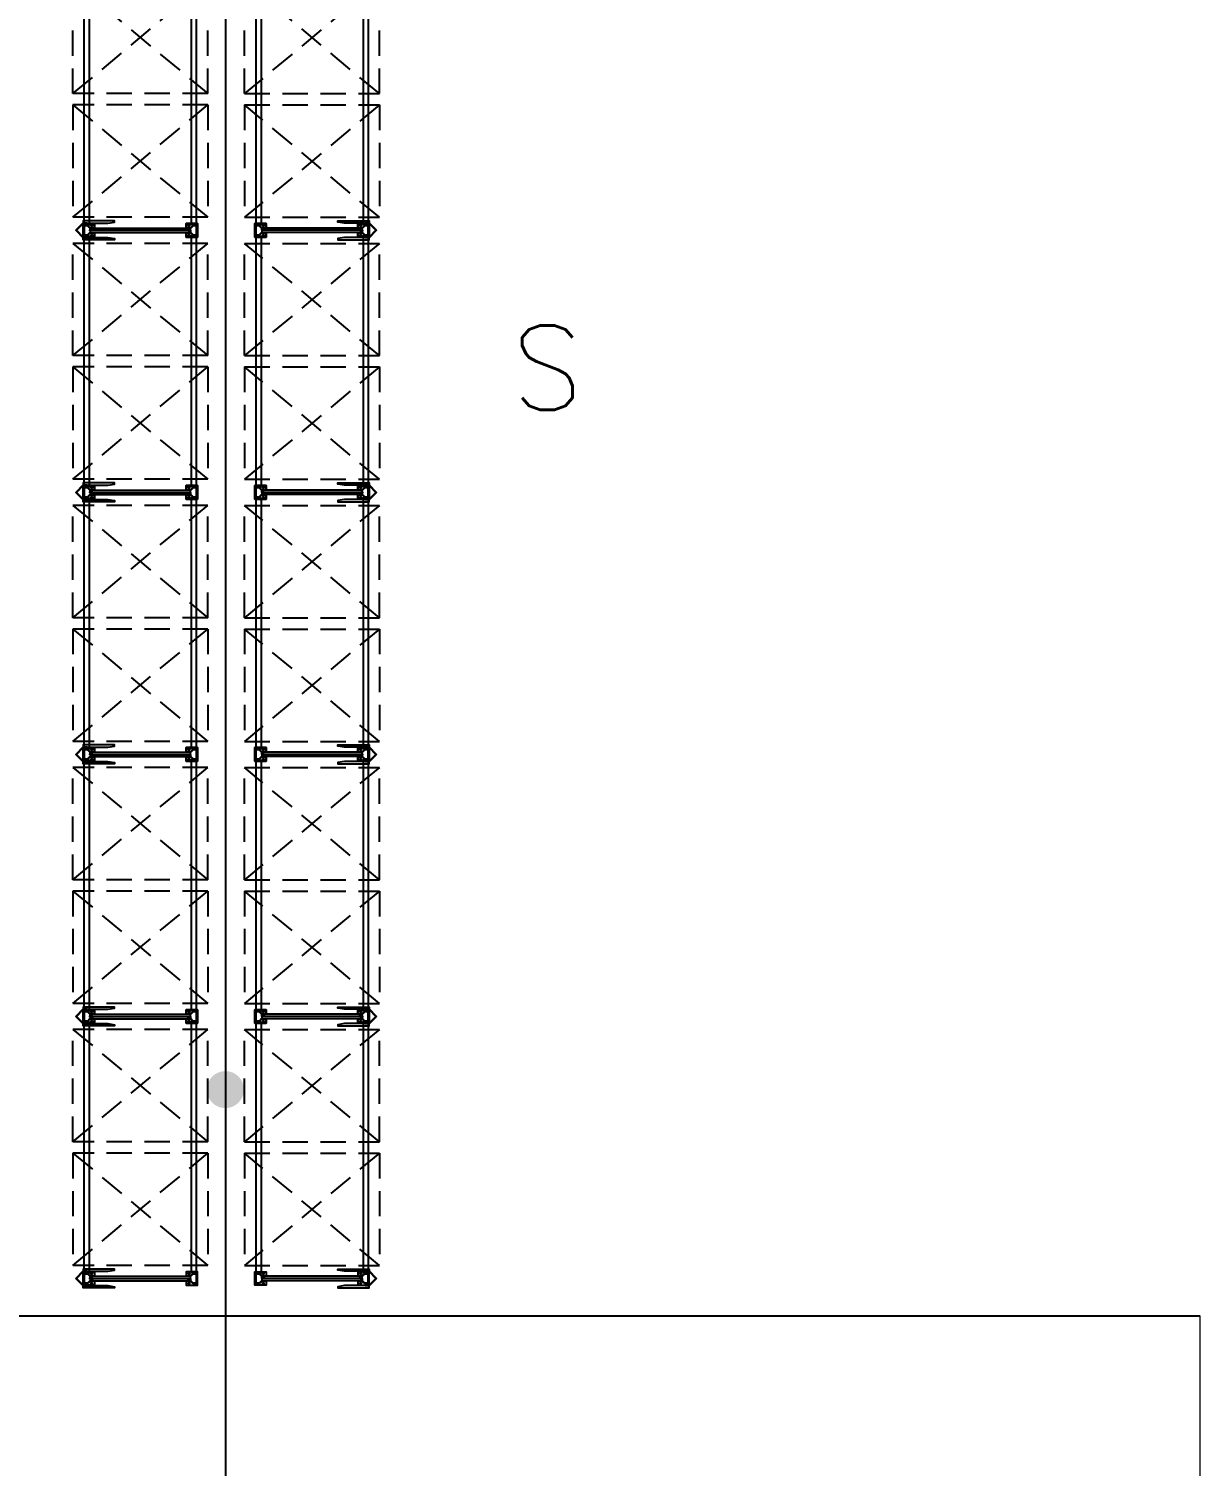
# Model space of a CAD drawing. Header units: millimetres. Extents: x 42 to 171, y 49 to 147.
# Drawn here: x 149.17 to 159.6, y 95.82 to 108.62 of the extents above; entities that cross this region are included whole.
import ezdxf

# ---------------------------------------------------------------- set-up
doc = ezdxf.new("R2010")
doc.units = ezdxf.units.MM
doc.linetypes.add('12_13_14_SB-E17-AR-A01_A02_A03-A$0$DASHED2', pattern=[0.375, 0.25, -0.125])
doc.layers.add('Pasillos', color=5, linetype='Continuous')
doc.layers.add('Rack Tecnorack 2300 mm Munster', color=1, linetype='Continuous')
doc.layers.add('WH', color=7, linetype='Continuous', lineweight=0)
doc.styles.get("Standard").update_dxf_attribs({"font": 'txt.shx'})

# ---------------------------------------------------------------- blocks, each defined once
blk = doc.blocks.new('Rack 2300mm')
at = {"color": 252}
for p, q in [((3092.199909, 1795.632714), (3089.961909, 1795.632714)), ((3089.894409, 1794.685928), (3089.894409, 1795.581501)), ((3089.914409, 1794.685928), (3089.914409, 1795.581501)), ((3089.934409, 1795.567108), (3089.914409, 1795.567108)), ((3089.934409, 1794.685928), (3089.934409, 1795.581501)), ((3092.194909, 1795.587714), (3089.966909, 1795.587714)), ((3092.227409, 1794.685928), (3092.227409, 1795.581501)), ((3092.247409, 1794.685928), (3092.247409, 1795.581501)), ((3092.247409, 1795.567108), (3092.267409, 1795.567108)), ((3092.267409, 1794.685928), (3092.267409, 1795.581501)), ((3089.914409, 1794.700321), (3089.894409, 1794.700321)), ((3092.199909, 1794.634714), (3089.961909, 1794.634714)), ((3092.194909, 1794.679714), (3089.966909, 1794.679714)), ((3092.227409, 1794.700321), (3092.247409, 1794.700321))]:
    blk.add_line(p, q, dxfattribs=at)
at = {"color": 253, "linetype": '12_13_14_SB-E17-AR-A01_A02_A03-A$0$DASHED2', "ltscale": 0.9}
for p, q in [((3091.030463, 1795.733714), (3090.030463, 1795.733714)), ((3090.030463, 1794.533714), (3091.030463, 1795.733714)), ((3091.030463, 1794.533714), (3090.030463, 1795.733714)), ((3090.030463, 1795.733714), (3090.030463, 1794.533714)), ((3091.030463, 1795.733714), (3091.030463, 1794.533714)), ((3091.131355, 1795.733714), (3091.131355, 1794.533714)), ((3091.131355, 1795.733714), (3092.131355, 1795.733714)), ((3092.131355, 1794.533714), (3091.131355, 1795.733714)), ((3091.131355, 1794.533714), (3092.131355, 1795.733714)), ((3092.131355, 1795.733714), (3092.131355, 1794.533714)), ((3091.030463, 1794.533714), (3090.030463, 1794.533714)), ((3091.131355, 1794.533714), (3092.131355, 1794.533714))]:
    blk.add_line(p, q, dxfattribs=at)
at = {"color": 252}
for points in [[(3089.894409, 1795.542714), (3089.854409, 1795.542714), (3089.854409, 1795.642714), (3089.974409, 1795.642714), (3089.974409, 1795.542714), (3089.934409, 1795.542714)], [(3092.267409, 1795.542714), (3092.307409, 1795.542714), (3092.307409, 1795.642714), (3092.187409, 1795.642714), (3092.187409, 1795.542714), (3092.227409, 1795.542714)], [(3089.914409, 1795.581501), (3089.894409, 1795.581501)], [(3089.914409, 1795.581501), (3089.934409, 1795.581501)], [(3092.247409, 1795.581501), (3092.227409, 1795.581501)], [(3092.247409, 1795.581501), (3092.267409, 1795.581501)], [(3089.894409, 1794.724714), (3089.854409, 1794.724714), (3089.854409, 1794.624714), (3089.974409, 1794.624714), (3089.974409, 1794.724714), (3089.934409, 1794.724714)], [(3092.267409, 1794.724714), (3092.307409, 1794.724714), (3092.307409, 1794.624714), (3092.187409, 1794.624714), (3092.187409, 1794.724714), (3092.227409, 1794.724714)], [(3089.914409, 1794.685928), (3089.894409, 1794.685928)], [(3089.914409, 1794.685928), (3089.934409, 1794.685928)], [(3092.247409, 1794.685928), (3092.227409, 1794.685928)], [(3092.247409, 1794.685928), (3092.267409, 1794.685928)]]:
    blk.add_lwpolyline(points, dxfattribs=at)
at = {"color": 252, "lineweight": 30}
for points in [[(3089.935696, 1795.551501), (3089.935696, 1795.57943, -0.198912), (3089.93716, 1795.582966), (3089.955445, 1795.60125, 0.198912), (3089.956909, 1795.604785), (3089.956909, 1795.627714, 0.414214), (3089.951909, 1795.632714), (3089.876909, 1795.632714, 0.414214), (3089.871909, 1795.627714), (3089.871909, 1795.604785, 0.198912), (3089.873374, 1795.60125), (3089.891658, 1795.582966, -0.198912), (3089.893122, 1795.57943), (3089.893122, 1795.551501)], [(3092.226122, 1795.551501), (3092.226122, 1795.57943, 0.198912), (3092.224658, 1795.582966), (3092.206374, 1795.60125, -0.198912), (3092.204909, 1795.604785), (3092.204909, 1795.627714, -0.414214), (3092.209909, 1795.632714), (3092.284909, 1795.632714, -0.414214), (3092.289909, 1795.627714), (3092.289909, 1795.604785, -0.198912), (3092.288445, 1795.60125), (3092.27016, 1795.582966, 0.198912), (3092.268696, 1795.57943), (3092.268696, 1795.551501)], [(3089.935696, 1794.715928), (3089.935696, 1794.687999, 0.198912), (3089.93716, 1794.684463), (3089.955445, 1794.666179, -0.198912), (3089.956909, 1794.662643), (3089.956909, 1794.639714, -0.414214), (3089.951909, 1794.634714), (3089.876909, 1794.634714, -0.414214), (3089.871909, 1794.639714), (3089.871909, 1794.662643, -0.198912), (3089.873374, 1794.666179), (3089.891658, 1794.684463, 0.198912), (3089.893122, 1794.687999), (3089.893122, 1794.715928)], [(3092.226122, 1794.715928), (3092.226122, 1794.687999, -0.198912), (3092.224658, 1794.684463), (3092.206374, 1794.666179, 0.198912), (3092.204909, 1794.662643), (3092.204909, 1794.639714, 0.414214), (3092.209909, 1794.634714), (3092.284909, 1794.634714, 0.414214), (3092.289909, 1794.639714), (3092.289909, 1794.662643, 0.198912), (3092.288445, 1794.666179), (3092.27016, 1794.684463, -0.198912), (3092.268696, 1794.687999), (3092.268696, 1794.715928)]]:
    blk.add_lwpolyline(points, format="xyb", dxfattribs=at)
at = {"color": 252}
for points in [[(3089.951909, 1795.632714), (3089.961909, 1795.632714, -0.414214), (3089.966909, 1795.627714), (3089.966909, 1795.582714)], [(3092.209909, 1795.632714), (3092.199909, 1795.632714, 0.414214), (3092.194909, 1795.627714), (3092.194909, 1795.582714)], [(3089.951909, 1794.634714), (3089.961909, 1794.634714, 0.414214), (3089.966909, 1794.639714), (3089.966909, 1794.684714)], [(3092.209909, 1794.634714), (3092.199909, 1794.634714, -0.414214), (3092.194909, 1794.639714), (3092.194909, 1794.684714)]]:
    blk.add_lwpolyline(points, format="xyb", dxfattribs=at)
for points in [[(3089.870749, 1795.572714), (3089.875079, 1795.570214), (3089.875079, 1795.565214), (3089.870749, 1795.562714), (3089.866419, 1795.565214), (3089.866419, 1795.570214)], [(3089.958069, 1795.562714), (3089.9624, 1795.565214), (3089.9624, 1795.570214), (3089.958069, 1795.572714), (3089.953739, 1795.570214), (3089.953739, 1795.565214)], [(3092.203749, 1795.562714), (3092.199419, 1795.565214), (3092.199419, 1795.570214), (3092.203749, 1795.572714), (3092.208079, 1795.570214), (3092.208079, 1795.565214)], [(3092.291069, 1795.572714), (3092.286739, 1795.570214), (3092.286739, 1795.565214), (3092.291069, 1795.562714), (3092.2954, 1795.565214), (3092.2954, 1795.570214)], [(3089.870749, 1794.694714), (3089.875079, 1794.697214), (3089.875079, 1794.702214), (3089.870749, 1794.704714), (3089.866419, 1794.702214), (3089.866419, 1794.697214)], [(3089.958069, 1794.704714), (3089.9624, 1794.702214), (3089.9624, 1794.697214), (3089.958069, 1794.694714), (3089.953739, 1794.697214), (3089.953739, 1794.702214)], [(3092.203749, 1794.704714), (3092.199419, 1794.702214), (3092.199419, 1794.697214), (3092.203749, 1794.694714), (3092.208079, 1794.697214), (3092.208079, 1794.702214)], [(3092.291069, 1794.694714), (3092.286739, 1794.697214), (3092.286739, 1794.702214), (3092.291069, 1794.704714), (3092.2954, 1794.702214), (3092.2954, 1794.697214)]]:
    blk.add_lwpolyline(points, close=True, dxfattribs=at)
at = {"color": 252, "ltscale": 5}
blk.add_lwpolyline([(3092.252823, 1794.684714), (3092.241995, 1794.684714)], dxfattribs=at)
at = {"color": 252}
for centre in [(3089.870749, 1795.567714), (3089.958069, 1795.567714), (3092.203749, 1795.567714), (3092.291069, 1795.567714), (3089.870749, 1794.699714), (3089.958069, 1794.699714), (3092.203749, 1794.699714), (3092.291069, 1794.699714)]:
    blk.add_circle(centre, 0.00634, dxfattribs=at)
at = {"layer": 'Defpoints', "color": 252}
for points in [[(3089.85077, 1794.659714), (3089.85077, 1794.843873), (3089.84077, 1794.904714), (3089.83077, 1794.904714), (3089.83077, 1794.624714), (3089.85077, 1794.624714)], [(3089.978049, 1794.659714), (3089.978049, 1794.843873), (3089.988049, 1794.904714), (3089.998049, 1794.904714), (3089.998049, 1794.624714), (3089.978049, 1794.624714)], [(3092.18377, 1794.659714), (3092.18377, 1794.843873), (3092.17377, 1794.904714), (3092.16377, 1794.904714), (3092.16377, 1794.624714), (3092.18377, 1794.624714)], [(3092.311049, 1794.659714), (3092.311049, 1794.843873), (3092.321049, 1794.904714), (3092.331049, 1794.904714), (3092.331049, 1794.624714), (3092.311049, 1794.624714)]]:
    blk.add_lwpolyline(points, dxfattribs=at)
at = {"layer": 'Defpoints', "color": 252, "lineweight": 30, "ltscale": 5}
for points in [[(3089.85077, 1794.659714), (3089.85077, 1794.624714), (3089.914409, 1794.561075), (3089.978049, 1794.624714), (3089.978049, 1794.659714)], [(3092.18377, 1794.659714), (3092.18377, 1794.624714), (3092.247409, 1794.561075), (3092.311049, 1794.624714), (3092.311049, 1794.659714)]]:
    blk.add_lwpolyline(points, dxfattribs=at)

msp = doc.modelspace()

# ---------------------------------------------------------------- hatches: boundary and pattern name
at = {"ltscale": 5}
h = msp.add_hatch(color=251, dxfattribs=at)
h.dxf.hatch_style = 1
edge = h.paths.add_edge_path()
edge.add_arc((150.922335, 99.17327), 0.165, 0, 360)

# ---------------------------------------------------------------- linework, layer by layer
msp.add_line((150.925335, 76.18827), (150.925335, 146.94627), dxfattribs=at)
at = {"color": 252}
msp.add_line((159.600452, 97.155933), (49.116405, 97.155933), dxfattribs=at)
at = {"layer": 'WH', "color": 252}
msp.add_line((159.600452, 93.968935), (159.600452, 97.155933), dxfattribs=at)

# ---------------------------------------------------------------- block references
at = {"layer": 'Rack Tecnorack 2300 mm Munster'}
for p, rotation in [((-1644.96838, 3199.071179), 270), ((1946.827049, -2983.090639), 90), ((-1644.96838, 3196.738179), 270), ((1946.827049, -2985.423639), 90), ((-1644.96838, 3194.405179), 270), ((1946.827049, -2987.756639), 90), ((-1644.96838, 3192.072179), 270), ((1946.827049, -2990.089639), 90), ((-1644.96838, 3189.739179), 270), ((1946.827049, -2992.422639), 90)]:
    msp.add_blockref('Rack 2300mm', p, dxfattribs=dict(at, rotation=rotation))

# ---------------------------------------------------------------- texts
at = {"layer": 'Pasillos', "linetype": 'ByBlock', "insert": (152.685989, 105.975776), "char_height": 0.75, "width": 1.997488, "attachment_point": 1}
msp.add_mtext('\\pi0.78129;S', dxfattribs=at)

doc.saveas('drawing.dxf')
